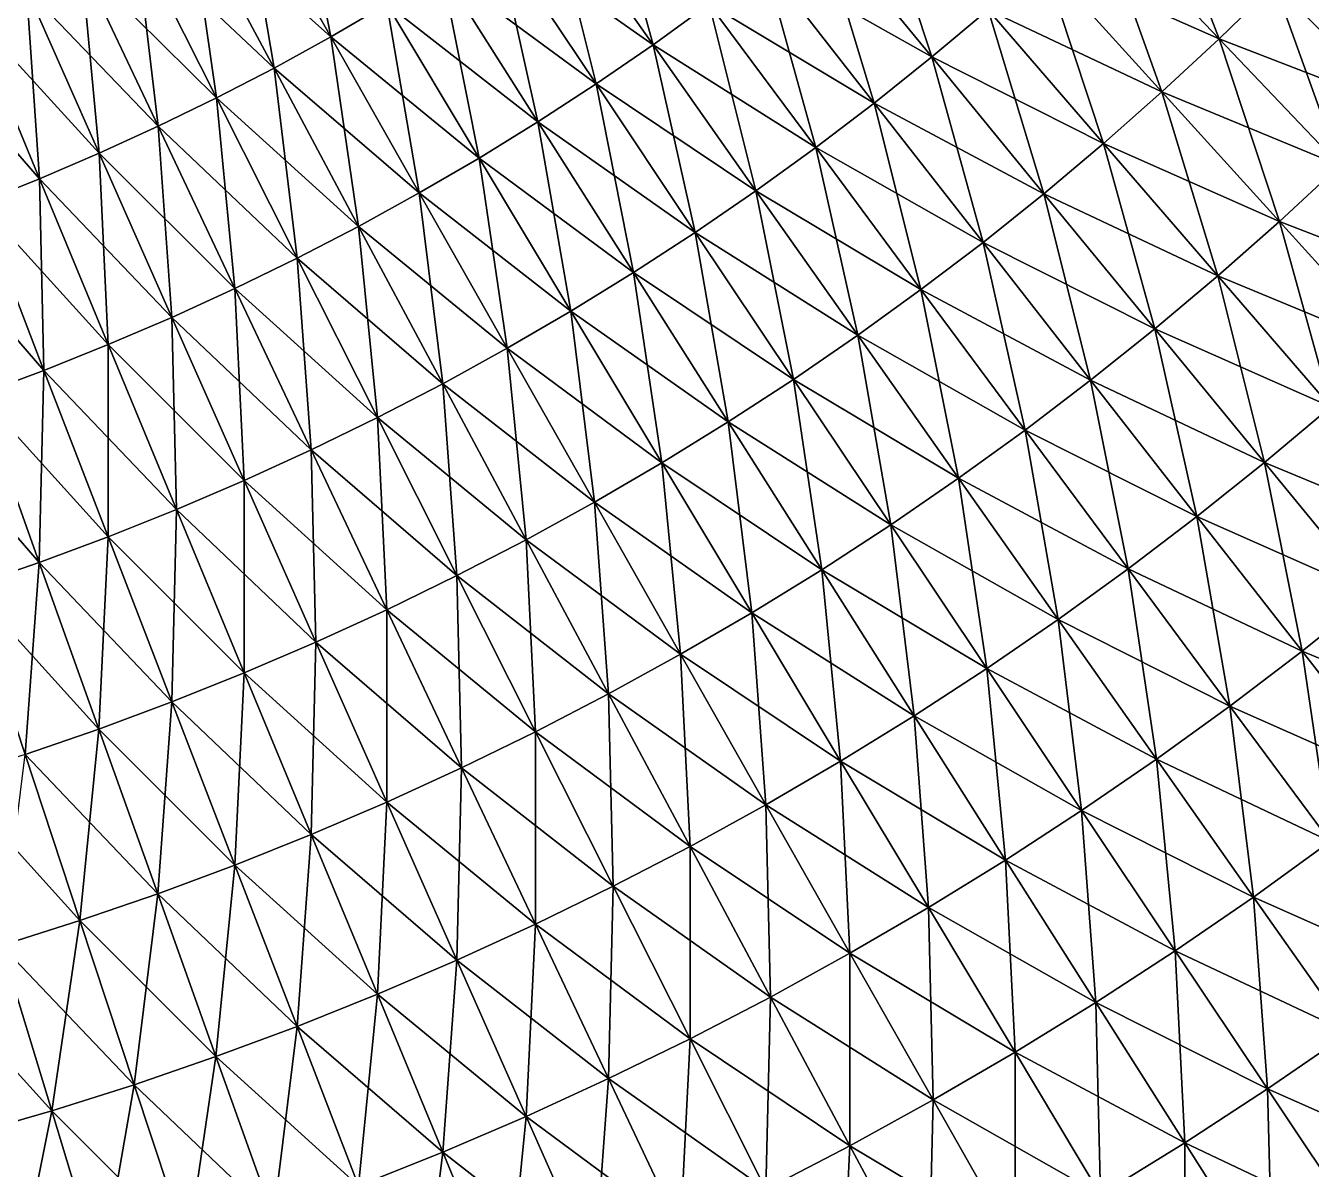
# Model space of a CAD drawing. Extents: x -1 to 0.97, y -0.99 to 0.99.
# Drawn here: x 0.1129 to 0.2748, y -0.4331 to -0.289 of the extents above; entities that cross this region are included whole.
import ezdxf

# ---------------------------------------------------------------- set-up
doc = ezdxf.new("R2010")
doc.units = 0

msp = doc.modelspace()

# ---------------------------------------------------------------- linework, layer by layer
for points in [[(0.14678, -0.26694, -0.9434), (0.15136, -0.29045, -0.9355), (0.14022, -0.2708, -0.9434)], [(0.14678, -0.26694, -0.9434), (0.15841, -0.28633, -0.9355), (0.15136, -0.29045, -0.9355)], [(0.18556, -0.26819, -0.9355), (0.19196, -0.29145, -0.92701), (0.17894, -0.27297, -0.9355)], [(0.18556, -0.26819, -0.9355), (0.19902, -0.28635, -0.92701), (0.19196, -0.29145, -0.92701)], [(0.25451, -0.2681, -0.91796), (0.26322, -0.2907, -0.90835), (0.24787, -0.27457, -0.91796)], [(0.25451, -0.2681, -0.91796), (0.27025, -0.28384, -0.90835), (0.26322, -0.2907, -0.90835)], [(0.21945, -0.27, -0.92701), (0.22703, -0.29299, -0.91796), (0.21277, -0.27562, -0.92701)], [(0.21945, -0.27, -0.92701), (0.23413, -0.28703, -0.91796), (0.22703, -0.29299, -0.91796)], [(0.14022, -0.2708, -0.9434), (0.14421, -0.29439, -0.9355), (0.13357, -0.27448, -0.9434)], [(0.15136, -0.29045, 0.9355), (0.14022, -0.2708, 0.9434), (0.13357, -0.27448, 0.9434)], [(0.14022, -0.2708, -0.9434), (0.15136, -0.29045, -0.9355), (0.14421, -0.29439, -0.9355)], [(0.15841, -0.28633, 0.9355), (0.14022, -0.2708, 0.9434), (0.15136, -0.29045, 0.9355)], [(0.17894, -0.27297, -0.9355), (0.18476, -0.29639, -0.92702), (0.1722, -0.27758, -0.9355)], [(0.19196, -0.29145, 0.92701), (0.17894, -0.27297, 0.9355), (0.1722, -0.27758, 0.9355)], [(0.17894, -0.27297, -0.9355), (0.19196, -0.29145, -0.92701), (0.18476, -0.29639, -0.92702)], [(0.19902, -0.28635, 0.92701), (0.17894, -0.27297, 0.9355), (0.19196, -0.29145, 0.92701)], [(0.13357, -0.27448, -0.9434), (0.13696, -0.29815, -0.9355), (0.12681, -0.27797, -0.9434)], [(0.14421, -0.29439, 0.9355), (0.13357, -0.27448, 0.9434), (0.12681, -0.27797, 0.9434)], [(0.13357, -0.27448, -0.9434), (0.14421, -0.29439, -0.9355), (0.13696, -0.29815, -0.9355)], [(0.15136, -0.29045, 0.9355), (0.13357, -0.27448, 0.9434), (0.14421, -0.29439, 0.9355)], [(0.26322, -0.2907, 0.90835), (0.24787, -0.27457, 0.91796), (0.24108, -0.28088, 0.91796)], [(0.24787, -0.27457, -0.91796), (0.25603, -0.29738, -0.90835), (0.24108, -0.28088, -0.91796)], [(0.27025, -0.28384, 0.90835), (0.24787, -0.27457, 0.91796), (0.26322, -0.2907, 0.90835)], [(0.24787, -0.27457, -0.91796), (0.26322, -0.2907, -0.90835), (0.25603, -0.29738, -0.90835)], [(0.21277, -0.27562, -0.92701), (0.21979, -0.29879, -0.91796), (0.20596, -0.28107, -0.92701)], [(0.22703, -0.29299, 0.91796), (0.21277, -0.27562, 0.92701), (0.20596, -0.28107, 0.92701)], [(0.21277, -0.27562, -0.92701), (0.22703, -0.29299, -0.91796), (0.21979, -0.29879, -0.91796)], [(0.23413, -0.28703, 0.91796), (0.21277, -0.27562, 0.92701), (0.22703, -0.29299, 0.91796)], [(0.27711, -0.27682, -0.90835), (0.28583, -0.29942, -0.8982), (0.27025, -0.28384, -0.90835)], [(0.29306, -0.29201, 0.8982), (0.27711, -0.27682, 0.90835), (0.27025, -0.28384, 0.90835)], [(0.12681, -0.27797, -0.9434), (0.12962, -0.30172, -0.9355), (0.11995, -0.28128, -0.9434)], [(0.13696, -0.29815, 0.9355), (0.12681, -0.27797, 0.9434), (0.11995, -0.28128, 0.9434)], [(0.12681, -0.27797, -0.9434), (0.13696, -0.29815, -0.9355), (0.12962, -0.30172, -0.9355)], [(0.14421, -0.29439, 0.9355), (0.12681, -0.27797, 0.9434), (0.13696, -0.29815, 0.9355)], [(0.1722, -0.27758, -0.9355), (0.17745, -0.30114, -0.92701), (0.16536, -0.28204, -0.9355)], [(0.18476, -0.29639, 0.92702), (0.1722, -0.27758, 0.9355), (0.16536, -0.28204, 0.9355)], [(0.19196, -0.29145, 0.92701), (0.1722, -0.27758, 0.9355), (0.18476, -0.29639, 0.92702)], [(0.1722, -0.27758, -0.9355), (0.18476, -0.29639, -0.92702), (0.17745, -0.30114, -0.92701)], [(0.11995, -0.28128, -0.9434), (0.12219, -0.30512, -0.9355), (0.11302, -0.28442, -0.9434)], [(0.12962, -0.30172, 0.9355), (0.11995, -0.28128, 0.9434), (0.11302, -0.28442, 0.9434)], [(0.11995, -0.28128, -0.9434), (0.12962, -0.30172, -0.9355), (0.12219, -0.30512, -0.9355)], [(0.13696, -0.29815, 0.9355), (0.11995, -0.28128, 0.9434), (0.12962, -0.30172, 0.9355)], [(0.20596, -0.28107, -0.92701), (0.21242, -0.3044, -0.91796), (0.19902, -0.28635, -0.92701)], [(0.21979, -0.29879, 0.91796), (0.20596, -0.28107, 0.92701), (0.19902, -0.28635, 0.92701)], [(0.20596, -0.28107, -0.92701), (0.21979, -0.29879, -0.91796), (0.21242, -0.3044, -0.91796)], [(0.22703, -0.29299, 0.91796), (0.20596, -0.28107, 0.92701), (0.21979, -0.29879, 0.91796)], [(0.25603, -0.29738, 0.90835), (0.24108, -0.28088, 0.91796), (0.23413, -0.28703, 0.91796)], [(0.24108, -0.28088, -0.91796), (0.24867, -0.30389, -0.90835), (0.23413, -0.28703, -0.91796)], [(0.26322, -0.2907, 0.90835), (0.24108, -0.28088, 0.91796), (0.25603, -0.29738, 0.90835)], [(0.24108, -0.28088, -0.91796), (0.25603, -0.29738, -0.90835), (0.24867, -0.30389, -0.90835)], [(0.16536, -0.28204, -0.9355), (0.17003, -0.30572, -0.92701), (0.15841, -0.28633, -0.9355)], [(0.17745, -0.30114, 0.92701), (0.16536, -0.28204, 0.9355), (0.15841, -0.28633, 0.9355)], [(0.16536, -0.28204, -0.9355), (0.17745, -0.30114, -0.92701), (0.17003, -0.30572, -0.92701)], [(0.18476, -0.29639, 0.92702), (0.16536, -0.28204, 0.9355), (0.17745, -0.30114, 0.92701)], [(0.11302, -0.28442, -0.9434), (0.11468, -0.30833, -0.9355), (0.10601, -0.28741, -0.94341)], [(0.12219, -0.30512, 0.9355), (0.11302, -0.28442, 0.9434), (0.10601, -0.28741, 0.94341)], [(0.11302, -0.28442, -0.9434), (0.12219, -0.30512, -0.9355), (0.11468, -0.30833, -0.9355)], [(0.12962, -0.30172, 0.9355), (0.11302, -0.28442, 0.9434), (0.12219, -0.30512, 0.9355)], [(0.28583, -0.29942, 0.8982), (0.27025, -0.28384, 0.90835), (0.26322, -0.2907, 0.90835)], [(0.27025, -0.28384, -0.90835), (0.27841, -0.30666, -0.8982), (0.26322, -0.2907, -0.90835)], [(0.29306, -0.29201, 0.8982), (0.27025, -0.28384, 0.90835), (0.28583, -0.29942, 0.8982)], [(0.27025, -0.28384, -0.90835), (0.28583, -0.29942, -0.8982), (0.27841, -0.30666, -0.8982)], [(0.15841, -0.28633, -0.9355), (0.1625, -0.31011, -0.92701), (0.15136, -0.29045, -0.9355)], [(0.17003, -0.30572, 0.92701), (0.15841, -0.28633, 0.9355), (0.15136, -0.29045, 0.9355)], [(0.15841, -0.28633, -0.9355), (0.17003, -0.30572, -0.92701), (0.1625, -0.31011, -0.92701)], [(0.17745, -0.30114, 0.92701), (0.15841, -0.28633, 0.9355), (0.17003, -0.30572, 0.92701)], [(0.19902, -0.28635, -0.92701), (0.2049, -0.30984, -0.91796), (0.19196, -0.29145, -0.92701)], [(0.21242, -0.3044, 0.91796), (0.19902, -0.28635, 0.92701), (0.19196, -0.29145, 0.92701)], [(0.19902, -0.28635, -0.92701), (0.21242, -0.3044, -0.91796), (0.2049, -0.30984, -0.91796)], [(0.21979, -0.29879, 0.91796), (0.19902, -0.28635, 0.92701), (0.21242, -0.3044, 0.91796)], [(0.11468, -0.30833, 0.9355), (0.10601, -0.28741, 0.94341), (0.09895, -0.29025, 0.9434)], [(0.12219, -0.30512, 0.9355), (0.10601, -0.28741, 0.94341), (0.11468, -0.30833, 0.9355)], [(0.10601, -0.28741, -0.94341), (0.11468, -0.30833, -0.9355), (0.1071, -0.31137, -0.9355)], [(0.23413, -0.28703, -0.91796), (0.24116, -0.31021, -0.90835), (0.22703, -0.29299, -0.91796)], [(0.24867, -0.30389, 0.90835), (0.23413, -0.28703, 0.91796), (0.22703, -0.29299, 0.91796)], [(0.23413, -0.28703, -0.91796), (0.24867, -0.30389, -0.90835), (0.24116, -0.31021, -0.90835)], [(0.25603, -0.29738, 0.90835), (0.23413, -0.28703, 0.91796), (0.24867, -0.30389, 0.90835)], [(0.11468, -0.30833, 0.9355), (0.09895, -0.29025, 0.9434), (0.1071, -0.31137, 0.9355)], [(0.15136, -0.29045, -0.9355), (0.15486, -0.31432, -0.92701), (0.14421, -0.29439, -0.9355)], [(0.1625, -0.31011, 0.92701), (0.15136, -0.29045, 0.9355), (0.14421, -0.29439, 0.9355)], [(0.15136, -0.29045, -0.9355), (0.1625, -0.31011, -0.92701), (0.15486, -0.31432, -0.92701)], [(0.17003, -0.30572, 0.92701), (0.15136, -0.29045, 0.9355), (0.1625, -0.31011, 0.92701)], [(0.27841, -0.30666, 0.8982), (0.26322, -0.2907, 0.90835), (0.25603, -0.29738, 0.90835)], [(0.26322, -0.2907, -0.90835), (0.27082, -0.31371, -0.8982), (0.25603, -0.29738, -0.90835)], [(0.28583, -0.29942, 0.8982), (0.26322, -0.2907, 0.90835), (0.27841, -0.30666, 0.8982)], [(0.26322, -0.2907, -0.90835), (0.27841, -0.30666, -0.8982), (0.27082, -0.31371, -0.8982)], [(0.19196, -0.29145, -0.92701), (0.19726, -0.31508, -0.91796), (0.18476, -0.29639, -0.92702)], [(0.2049, -0.30984, 0.91796), (0.19196, -0.29145, 0.92701), (0.18476, -0.29639, 0.92702)], [(0.19196, -0.29145, -0.92701), (0.2049, -0.30984, -0.91796), (0.19726, -0.31508, -0.91796)], [(0.21242, -0.3044, 0.91796), (0.19196, -0.29145, 0.92701), (0.2049, -0.30984, 0.91796)], [(0.24116, -0.31021, 0.90835), (0.22703, -0.29299, 0.91796), (0.21979, -0.29879, 0.91796)], [(0.22703, -0.29299, -0.91796), (0.2335, -0.31634, -0.90835), (0.21979, -0.29879, -0.91796)], [(0.24867, -0.30389, 0.90835), (0.22703, -0.29299, 0.91796), (0.24116, -0.31021, 0.90835)], [(0.22703, -0.29299, -0.91796), (0.24116, -0.31021, -0.90835), (0.2335, -0.31634, -0.90835)], [(0.14421, -0.29439, -0.9355), (0.14712, -0.31833, -0.92701), (0.13696, -0.29815, -0.9355)], [(0.15486, -0.31432, 0.92701), (0.14421, -0.29439, 0.9355), (0.13696, -0.29815, 0.9355)], [(0.14421, -0.29439, -0.9355), (0.15486, -0.31432, -0.92701), (0.14712, -0.31833, -0.92701)], [(0.1625, -0.31011, 0.92701), (0.14421, -0.29439, 0.9355), (0.15486, -0.31432, 0.92701)], [(0.18476, -0.29639, -0.92702), (0.18948, -0.32014, -0.91796), (0.17745, -0.30114, -0.92701)], [(0.19726, -0.31508, 0.91796), (0.18476, -0.29639, 0.92702), (0.17745, -0.30114, 0.92701)], [(0.2049, -0.30984, 0.91796), (0.18476, -0.29639, 0.92702), (0.19726, -0.31508, 0.91796)], [(0.18476, -0.29639, -0.92702), (0.19726, -0.31508, -0.91796), (0.18948, -0.32014, -0.91796)], [(0.27082, -0.31371, 0.8982), (0.25603, -0.29738, 0.90835), (0.24867, -0.30389, 0.90835)], [(0.25603, -0.29738, -0.90835), (0.26306, -0.32057, -0.8982), (0.24867, -0.30389, -0.90835)], [(0.27841, -0.30666, 0.8982), (0.25603, -0.29738, 0.90835), (0.27082, -0.31371, 0.8982)], [(0.25603, -0.29738, -0.90835), (0.27082, -0.31371, -0.8982), (0.26306, -0.32057, -0.8982)], [(0.13696, -0.29815, -0.9355), (0.13928, -0.32216, -0.92701), (0.12962, -0.30172, -0.9355)], [(0.14712, -0.31833, 0.92701), (0.13696, -0.29815, 0.9355), (0.12962, -0.30172, 0.9355)], [(0.13696, -0.29815, -0.9355), (0.14712, -0.31833, -0.92701), (0.13928, -0.32216, -0.92701)], [(0.15486, -0.31432, 0.92701), (0.13696, -0.29815, 0.9355), (0.14712, -0.31833, 0.92701)], [(0.2335, -0.31634, 0.90835), (0.21979, -0.29879, 0.91796), (0.21242, -0.3044, 0.91796)], [(0.21979, -0.29879, -0.91796), (0.22568, -0.32229, -0.90835), (0.21242, -0.3044, -0.91796)], [(0.24116, -0.31021, 0.90835), (0.21979, -0.29879, 0.91796), (0.2335, -0.31634, 0.90835)], [(0.21979, -0.29879, -0.91796), (0.2335, -0.31634, -0.90835), (0.22568, -0.32229, -0.90835)], [(0.12962, -0.30172, -0.9355), (0.13135, -0.32579, -0.92701), (0.12219, -0.30512, -0.9355)], [(0.13928, -0.32216, 0.92701), (0.12962, -0.30172, 0.9355), (0.12219, -0.30512, 0.9355)], [(0.12962, -0.30172, -0.9355), (0.13928, -0.32216, -0.92701), (0.13135, -0.32579, -0.92701)], [(0.14712, -0.31833, 0.92701), (0.12962, -0.30172, 0.9355), (0.13928, -0.32216, 0.92701)], [(0.17745, -0.30114, -0.92701), (0.18159, -0.325, -0.91796), (0.17003, -0.30572, -0.92701)], [(0.18948, -0.32014, 0.91796), (0.17745, -0.30114, 0.92701), (0.17003, -0.30572, 0.92701)], [(0.17745, -0.30114, -0.92701), (0.18948, -0.32014, -0.91796), (0.18159, -0.325, -0.91796)], [(0.19726, -0.31508, 0.91796), (0.17745, -0.30114, 0.92701), (0.18948, -0.32014, 0.91796)], [(0.26306, -0.32057, 0.8982), (0.24867, -0.30389, 0.90835), (0.24116, -0.31021, 0.90835)], [(0.24867, -0.30389, -0.90835), (0.25514, -0.32724, -0.8982), (0.24116, -0.31021, -0.90835)], [(0.27082, -0.31371, 0.8982), (0.24867, -0.30389, 0.90835), (0.26306, -0.32057, 0.8982)], [(0.24867, -0.30389, -0.90835), (0.26306, -0.32057, -0.8982), (0.25514, -0.32724, -0.8982)], [(0.12219, -0.30512, -0.9355), (0.12334, -0.32922, -0.92702), (0.11468, -0.30833, -0.9355)], [(0.13135, -0.32579, 0.92701), (0.12219, -0.30512, 0.9355), (0.11468, -0.30833, 0.9355)], [(0.12219, -0.30512, -0.9355), (0.13135, -0.32579, -0.92701), (0.12334, -0.32922, -0.92702)], [(0.13928, -0.32216, 0.92701), (0.12219, -0.30512, 0.9355), (0.13135, -0.32579, 0.92701)], [(0.17003, -0.30572, -0.92701), (0.17358, -0.32967, -0.91796), (0.1625, -0.31011, -0.92701)], [(0.18159, -0.325, 0.91796), (0.17003, -0.30572, 0.92701), (0.1625, -0.31011, 0.92701)], [(0.17003, -0.30572, -0.92701), (0.18159, -0.325, -0.91796), (0.17358, -0.32967, -0.91796)], [(0.18948, -0.32014, 0.91796), (0.17003, -0.30572, 0.92701), (0.18159, -0.325, 0.91796)], [(0.22568, -0.32229, 0.90835), (0.21242, -0.3044, 0.91796), (0.2049, -0.30984, 0.91796)], [(0.21242, -0.3044, -0.91796), (0.21772, -0.32804, -0.90835), (0.2049, -0.30984, -0.91796)], [(0.2335, -0.31634, 0.90835), (0.21242, -0.3044, 0.91796), (0.22568, -0.32229, 0.90835)], [(0.21242, -0.3044, -0.91796), (0.22568, -0.32229, -0.90835), (0.21772, -0.32804, -0.90835)], [(0.29343, -0.32243, 0.8875), (0.27841, -0.30666, 0.8982), (0.27082, -0.31371, 0.8982)], [(0.27841, -0.30666, -0.8982), (0.28545, -0.32984, -0.8875), (0.27082, -0.31371, -0.8982)], [(0.11468, -0.30833, -0.9355), (0.11524, -0.33246, -0.92701), (0.1071, -0.31137, -0.9355)], [(0.12334, -0.32922, 0.92702), (0.11468, -0.30833, 0.9355), (0.1071, -0.31137, 0.9355)], [(0.13135, -0.32579, 0.92701), (0.11468, -0.30833, 0.9355), (0.12334, -0.32922, 0.92702)], [(0.11468, -0.30833, -0.9355), (0.12334, -0.32922, -0.92702), (0.11524, -0.33246, -0.92701)], [(0.1625, -0.31011, -0.92701), (0.16545, -0.33414, -0.91796), (0.15486, -0.31432, -0.92701)], [(0.17358, -0.32967, 0.91796), (0.1625, -0.31011, 0.92701), (0.15486, -0.31432, 0.92701)], [(0.1625, -0.31011, -0.92701), (0.17358, -0.32967, -0.91796), (0.16545, -0.33414, -0.91796)], [(0.18159, -0.325, 0.91796), (0.1625, -0.31011, 0.92701), (0.17358, -0.32967, 0.91796)], [(0.21772, -0.32804, 0.90835), (0.2049, -0.30984, 0.91796), (0.19726, -0.31508, 0.91796)], [(0.2049, -0.30984, -0.91796), (0.20963, -0.3336, -0.90835), (0.19726, -0.31508, -0.91796)], [(0.22568, -0.32229, 0.90835), (0.2049, -0.30984, 0.91796), (0.21772, -0.32804, 0.90835)], [(0.2049, -0.30984, -0.91796), (0.21772, -0.32804, -0.90835), (0.20963, -0.3336, -0.90835)], [(0.25514, -0.32724, 0.8982), (0.24116, -0.31021, 0.90835), (0.2335, -0.31634, 0.90835)], [(0.24116, -0.31021, -0.90835), (0.24705, -0.33371, -0.8982), (0.2335, -0.31634, -0.90835)], [(0.26306, -0.32057, 0.8982), (0.24116, -0.31021, 0.90835), (0.25514, -0.32724, 0.8982)], [(0.24116, -0.31021, -0.90835), (0.25514, -0.32724, -0.8982), (0.24705, -0.33371, -0.8982)], [(0.11524, -0.33246, 0.92701), (0.1071, -0.31137, 0.9355), (0.09945, -0.31422, 0.9355)], [(0.1071, -0.31137, -0.9355), (0.11524, -0.33246, -0.92701), (0.10706, -0.3355, -0.92701)], [(0.12334, -0.32922, 0.92702), (0.1071, -0.31137, 0.9355), (0.11524, -0.33246, 0.92701)], [(0.28545, -0.32984, 0.8875), (0.27082, -0.31371, 0.8982), (0.26306, -0.32057, 0.8982)], [(0.27082, -0.31371, -0.8982), (0.27728, -0.33705, -0.8875), (0.26306, -0.32057, -0.8982)], [(0.29343, -0.32243, 0.8875), (0.27082, -0.31371, 0.8982), (0.28545, -0.32984, 0.8875)], [(0.27082, -0.31371, -0.8982), (0.28545, -0.32984, -0.8875), (0.27728, -0.33705, -0.8875)], [(0.11524, -0.33246, 0.92701), (0.09945, -0.31422, 0.9355), (0.10706, -0.3355, 0.92701)], [(0.15486, -0.31432, -0.92701), (0.15722, -0.33841, -0.91796), (0.14712, -0.31833, -0.92701)], [(0.16545, -0.33414, 0.91796), (0.15486, -0.31432, 0.92701), (0.14712, -0.31833, 0.92701)], [(0.15486, -0.31432, -0.92701), (0.16545, -0.33414, -0.91796), (0.15722, -0.33841, -0.91796)], [(0.17358, -0.32967, 0.91796), (0.15486, -0.31432, 0.92701), (0.16545, -0.33414, 0.91796)], [(0.19726, -0.31508, -0.91796), (0.2014, -0.33895, -0.90835), (0.18948, -0.32014, -0.91796)], [(0.20963, -0.3336, 0.90835), (0.19726, -0.31508, 0.91796), (0.18948, -0.32014, 0.91796)], [(0.21772, -0.32804, 0.90835), (0.19726, -0.31508, 0.91796), (0.20963, -0.3336, 0.90835)], [(0.19726, -0.31508, -0.91796), (0.20963, -0.3336, -0.90835), (0.2014, -0.33895, -0.90835)], [(0.24705, -0.33371, 0.8982), (0.2335, -0.31634, 0.90835), (0.22568, -0.32229, 0.90835)], [(0.2335, -0.31634, -0.90835), (0.2388, -0.33998, -0.8982), (0.22568, -0.32229, -0.90835)], [(0.25514, -0.32724, 0.8982), (0.2335, -0.31634, 0.90835), (0.24705, -0.33371, 0.8982)], [(0.2335, -0.31634, -0.90835), (0.24705, -0.33371, -0.8982), (0.2388, -0.33998, -0.8982)], [(0.14712, -0.31833, -0.92701), (0.14889, -0.34248, -0.91796), (0.13928, -0.32216, -0.92701)], [(0.15722, -0.33841, 0.91796), (0.14712, -0.31833, 0.92701), (0.13928, -0.32216, 0.92701)], [(0.14712, -0.31833, -0.92701), (0.15722, -0.33841, -0.91796), (0.14889, -0.34248, -0.91796)], [(0.16545, -0.33414, 0.91796), (0.14712, -0.31833, 0.92701), (0.15722, -0.33841, 0.91796)], [(0.18948, -0.32014, -0.91796), (0.19304, -0.3441, -0.90835), (0.18159, -0.325, -0.91796)], [(0.2014, -0.33895, 0.90835), (0.18948, -0.32014, 0.91796), (0.18159, -0.325, 0.91796)], [(0.18948, -0.32014, -0.91796), (0.2014, -0.33895, -0.90835), (0.19304, -0.3441, -0.90835)], [(0.20963, -0.3336, 0.90835), (0.18948, -0.32014, 0.91796), (0.2014, -0.33895, 0.90835)], [(0.13928, -0.32216, -0.92701), (0.14046, -0.34634, -0.91796), (0.13135, -0.32579, -0.92701)], [(0.14889, -0.34248, 0.91796), (0.13928, -0.32216, 0.92701), (0.13135, -0.32579, 0.92701)], [(0.13928, -0.32216, -0.92701), (0.14889, -0.34248, -0.91796), (0.14046, -0.34634, -0.91796)], [(0.15722, -0.33841, 0.91796), (0.13928, -0.32216, 0.92701), (0.14889, -0.34248, 0.91796)], [(0.27728, -0.33705, 0.8875), (0.26306, -0.32057, 0.8982), (0.25514, -0.32724, 0.8982)], [(0.26306, -0.32057, -0.8982), (0.26895, -0.34407, -0.8875), (0.25514, -0.32724, -0.8982)], [(0.28545, -0.32984, 0.8875), (0.26306, -0.32057, 0.8982), (0.27728, -0.33705, 0.8875)], [(0.26306, -0.32057, -0.8982), (0.27728, -0.33705, -0.8875), (0.26895, -0.34407, -0.8875)], [(0.2388, -0.33998, 0.8982), (0.22568, -0.32229, 0.90835), (0.21772, -0.32804, 0.90835)], [(0.22568, -0.32229, -0.90835), (0.23041, -0.34605, -0.8982), (0.21772, -0.32804, -0.90835)], [(0.24705, -0.33371, 0.8982), (0.22568, -0.32229, 0.90835), (0.2388, -0.33998, 0.8982)], [(0.22568, -0.32229, -0.90835), (0.2388, -0.33998, -0.8982), (0.23041, -0.34605, -0.8982)], [(0.18159, -0.325, -0.91796), (0.18455, -0.34905, -0.90835), (0.17358, -0.32967, -0.91796)], [(0.19304, -0.3441, 0.90835), (0.18159, -0.325, 0.91796), (0.17358, -0.32967, 0.91796)], [(0.18159, -0.325, -0.91796), (0.19304, -0.3441, -0.90835), (0.18455, -0.34905, -0.90835)], [(0.2014, -0.33895, 0.90835), (0.18159, -0.325, 0.91796), (0.19304, -0.3441, 0.90835)], [(0.13135, -0.32579, -0.92701), (0.13194, -0.34999, -0.91796), (0.12334, -0.32922, -0.92702)], [(0.14046, -0.34634, 0.91796), (0.13135, -0.32579, 0.92701), (0.12334, -0.32922, 0.92702)], [(0.13135, -0.32579, -0.92701), (0.14046, -0.34634, -0.91796), (0.13194, -0.34999, -0.91796)], [(0.14889, -0.34248, 0.91796), (0.13135, -0.32579, 0.92701), (0.14046, -0.34634, 0.91796)], [(0.23041, -0.34605, 0.8982), (0.21772, -0.32804, 0.90835), (0.20963, -0.3336, 0.90835)], [(0.21772, -0.32804, -0.90835), (0.22187, -0.35191, -0.8982), (0.20963, -0.3336, -0.90835)], [(0.2388, -0.33998, 0.8982), (0.21772, -0.32804, 0.90835), (0.23041, -0.34605, 0.8982)], [(0.21772, -0.32804, -0.90835), (0.23041, -0.34605, -0.8982), (0.22187, -0.35191, -0.8982)], [(0.26895, -0.34407, 0.8875), (0.25514, -0.32724, 0.8982), (0.24705, -0.33371, 0.8982)], [(0.25514, -0.32724, -0.8982), (0.26044, -0.35088, -0.8875), (0.24705, -0.33371, -0.8982)], [(0.27728, -0.33705, 0.8875), (0.25514, -0.32724, 0.8982), (0.26895, -0.34407, 0.8875)], [(0.25514, -0.32724, -0.8982), (0.26895, -0.34407, -0.8875), (0.26044, -0.35088, -0.8875)], [(0.12334, -0.32922, -0.92702), (0.12333, -0.35344, -0.91796), (0.11524, -0.33246, -0.92701)], [(0.13194, -0.34999, 0.91796), (0.12334, -0.32922, 0.92702), (0.11524, -0.33246, 0.92701)], [(0.12334, -0.32922, -0.92702), (0.13194, -0.34999, -0.91796), (0.12333, -0.35344, -0.91796)], [(0.14046, -0.34634, 0.91796), (0.12334, -0.32922, 0.92702), (0.13194, -0.34999, 0.91796)], [(0.17358, -0.32967, -0.91796), (0.17595, -0.35378, -0.90835), (0.16545, -0.33414, -0.91796)], [(0.18455, -0.34905, 0.90835), (0.17358, -0.32967, 0.91796), (0.16545, -0.33414, 0.91796)], [(0.17358, -0.32967, -0.91796), (0.18455, -0.34905, -0.90835), (0.17595, -0.35378, -0.90835)], [(0.19304, -0.3441, 0.90835), (0.17358, -0.32967, 0.91796), (0.18455, -0.34905, 0.90835)], [(0.11524, -0.33246, -0.92701), (0.11464, -0.35667, -0.91796), (0.10706, -0.3355, -0.92701)], [(0.12333, -0.35344, 0.91796), (0.11524, -0.33246, 0.92701), (0.10706, -0.3355, 0.92701)], [(0.11524, -0.33246, -0.92701), (0.12333, -0.35344, -0.91796), (0.11464, -0.35667, -0.91796)], [(0.13194, -0.34999, 0.91796), (0.11524, -0.33246, 0.92701), (0.12333, -0.35344, 0.91796)], [(0.16545, -0.33414, -0.91796), (0.16724, -0.3583, -0.90835), (0.15722, -0.33841, -0.91796)], [(0.17595, -0.35378, 0.90835), (0.16545, -0.33414, 0.91796), (0.15722, -0.33841, 0.91796)], [(0.16545, -0.33414, -0.91796), (0.17595, -0.35378, -0.90835), (0.16724, -0.3583, -0.90835)], [(0.18455, -0.34905, 0.90835), (0.16545, -0.33414, 0.91796), (0.17595, -0.35378, 0.90835)], [(0.20963, -0.3336, -0.90835), (0.21318, -0.35756, -0.8982), (0.2014, -0.33895, -0.90835)], [(0.22187, -0.35191, 0.8982), (0.20963, -0.3336, 0.90835), (0.2014, -0.33895, 0.90835)], [(0.23041, -0.34605, 0.8982), (0.20963, -0.3336, 0.90835), (0.22187, -0.35191, 0.8982)], [(0.20963, -0.3336, -0.90835), (0.22187, -0.35191, -0.8982), (0.21318, -0.35756, -0.8982)], [(0.26044, -0.35088, 0.8875), (0.24705, -0.33371, 0.8982), (0.2388, -0.33998, 0.8982)], [(0.24705, -0.33371, -0.8982), (0.25177, -0.35747, -0.8875), (0.2388, -0.33998, -0.8982)], [(0.26895, -0.34407, 0.8875), (0.24705, -0.33371, 0.8982), (0.26044, -0.35088, 0.8875)], [(0.24705, -0.33371, -0.8982), (0.26044, -0.35088, -0.8875), (0.25177, -0.35747, -0.8875)], [(0.11464, -0.35667, 0.91796), (0.10706, -0.3355, 0.92701), (0.09882, -0.33834, 0.92701)], [(0.10706, -0.3355, -0.92701), (0.11464, -0.35667, -0.91796), (0.10587, -0.35968, -0.91796)], [(0.12333, -0.35344, 0.91796), (0.10706, -0.3355, 0.92701), (0.11464, -0.35667, 0.91796)], [(0.11464, -0.35667, 0.91796), (0.09882, -0.33834, 0.92701), (0.10587, -0.35968, 0.91796)], [(0.29133, -0.35334, 0.87627), (0.27728, -0.33705, 0.8875), (0.26895, -0.34407, 0.8875)], [(0.27728, -0.33705, -0.8875), (0.28259, -0.36069, -0.87627), (0.26895, -0.34407, -0.8875)], [(0.15722, -0.33841, -0.91796), (0.15841, -0.36261, -0.90835), (0.14889, -0.34248, -0.91796)], [(0.16724, -0.3583, 0.90835), (0.15722, -0.33841, 0.91796), (0.14889, -0.34248, 0.91796)], [(0.15722, -0.33841, -0.91796), (0.16724, -0.3583, -0.90835), (0.15841, -0.36261, -0.90835)], [(0.17595, -0.35378, 0.90835), (0.15722, -0.33841, 0.91796), (0.16724, -0.3583, 0.90835)], [(0.2014, -0.33895, -0.90835), (0.20436, -0.363, -0.8982), (0.19304, -0.3441, -0.90835)], [(0.21318, -0.35756, 0.8982), (0.2014, -0.33895, 0.90835), (0.19304, -0.3441, 0.90835)], [(0.2014, -0.33895, -0.90835), (0.21318, -0.35756, -0.8982), (0.20436, -0.363, -0.8982)], [(0.22187, -0.35191, 0.8982), (0.2014, -0.33895, 0.90835), (0.21318, -0.35756, 0.8982)], [(0.25177, -0.35747, 0.8875), (0.2388, -0.33998, 0.8982), (0.23041, -0.34605, 0.8982)], [(0.2388, -0.33998, -0.8982), (0.24295, -0.36385, -0.8875), (0.23041, -0.34605, -0.8982)], [(0.26044, -0.35088, 0.8875), (0.2388, -0.33998, 0.8982), (0.25177, -0.35747, 0.8875)], [(0.2388, -0.33998, -0.8982), (0.25177, -0.35747, -0.8875), (0.24295, -0.36385, -0.8875)], [(0.14889, -0.34248, -0.91796), (0.14949, -0.3667, -0.90835), (0.14046, -0.34634, -0.91796)], [(0.15841, -0.36261, 0.90835), (0.14889, -0.34248, 0.91796), (0.14046, -0.34634, 0.91796)], [(0.14889, -0.34248, -0.91796), (0.15841, -0.36261, -0.90835), (0.14949, -0.3667, -0.90835)], [(0.16724, -0.3583, 0.90835), (0.14889, -0.34248, 0.91796), (0.15841, -0.36261, 0.90835)], [(0.19304, -0.3441, -0.90835), (0.19541, -0.36821, -0.8982), (0.18455, -0.34905, -0.90835)], [(0.20436, -0.363, 0.8982), (0.19304, -0.3441, 0.90835), (0.18455, -0.34905, 0.90835)], [(0.19304, -0.3441, -0.90835), (0.20436, -0.363, -0.8982), (0.19541, -0.36821, -0.8982)], [(0.21318, -0.35756, 0.8982), (0.19304, -0.3441, 0.90835), (0.20436, -0.363, 0.8982)], [(0.28259, -0.36069, 0.87627), (0.26895, -0.34407, 0.8875), (0.26044, -0.35088, 0.8875)], [(0.26895, -0.34407, -0.8875), (0.27368, -0.36783, -0.87627), (0.26044, -0.35088, -0.8875)], [(0.29133, -0.35334, 0.87627), (0.26895, -0.34407, 0.8875), (0.28259, -0.36069, 0.87627)], [(0.26895, -0.34407, -0.8875), (0.28259, -0.36069, -0.87627), (0.27368, -0.36783, -0.87627)], [(0.14046, -0.34634, -0.91796), (0.14046, -0.37057, -0.90835), (0.13194, -0.34999, -0.91796)], [(0.14949, -0.3667, 0.90835), (0.14046, -0.34634, 0.91796), (0.13194, -0.34999, 0.91796)], [(0.14046, -0.34634, -0.91796), (0.14949, -0.3667, -0.90835), (0.14046, -0.37057, -0.90835)], [(0.15841, -0.36261, 0.90835), (0.14046, -0.34634, 0.91796), (0.14949, -0.3667, 0.90835)], [(0.24295, -0.36385, 0.8875), (0.23041, -0.34605, 0.8982), (0.22187, -0.35191, 0.8982)], [(0.23041, -0.34605, -0.8982), (0.23396, -0.37002, -0.8875), (0.22187, -0.35191, -0.8982)], [(0.25177, -0.35747, 0.8875), (0.23041, -0.34605, 0.8982), (0.24295, -0.36385, 0.8875)], [(0.23041, -0.34605, -0.8982), (0.24295, -0.36385, -0.8875), (0.23396, -0.37002, -0.8875)], [(0.18455, -0.34905, -0.90835), (0.18634, -0.37321, -0.8982), (0.17595, -0.35378, -0.90835)], [(0.19541, -0.36821, 0.8982), (0.18455, -0.34905, 0.90835), (0.17595, -0.35378, 0.90835)], [(0.18455, -0.34905, -0.90835), (0.19541, -0.36821, -0.8982), (0.18634, -0.37321, -0.8982)], [(0.20436, -0.363, 0.8982), (0.18455, -0.34905, 0.90835), (0.19541, -0.36821, 0.8982)], [(0.14046, -0.37057, 0.90835), (0.13194, -0.34999, 0.91796), (0.12333, -0.35344, 0.91796)], [(0.13194, -0.34999, -0.91796), (0.13134, -0.37421, -0.90835), (0.12333, -0.35344, -0.91796)], [(0.13194, -0.34999, -0.91796), (0.14046, -0.37057, -0.90835), (0.13134, -0.37421, -0.90835)], [(0.14949, -0.3667, 0.90835), (0.13194, -0.34999, 0.91796), (0.14046, -0.37057, 0.90835)], [(0.27368, -0.36783, 0.87627), (0.26044, -0.35088, 0.8875), (0.25177, -0.35747, 0.8875)], [(0.26044, -0.35088, -0.8875), (0.26459, -0.37475, -0.87627), (0.25177, -0.35747, -0.8875)], [(0.28259, -0.36069, 0.87627), (0.26044, -0.35088, 0.8875), (0.27368, -0.36783, 0.87627)], [(0.26044, -0.35088, -0.8875), (0.27368, -0.36783, -0.87627), (0.26459, -0.37475, -0.87627)], [(0.22187, -0.35191, -0.8982), (0.22483, -0.37596, -0.8875), (0.21318, -0.35756, -0.8982)], [(0.23396, -0.37002, 0.8875), (0.22187, -0.35191, 0.8982), (0.21318, -0.35756, 0.8982)], [(0.24295, -0.36385, 0.8875), (0.22187, -0.35191, 0.8982), (0.23396, -0.37002, 0.8875)], [(0.22187, -0.35191, -0.8982), (0.23396, -0.37002, -0.8875), (0.22483, -0.37596, -0.8875)], [(0.13134, -0.37421, 0.90835), (0.12333, -0.35344, 0.91796), (0.11464, -0.35667, 0.91796)], [(0.12333, -0.35344, -0.91796), (0.12214, -0.37763, -0.90835), (0.11464, -0.35667, -0.91796)], [(0.12333, -0.35344, -0.91796), (0.13134, -0.37421, -0.90835), (0.12214, -0.37763, -0.90835)], [(0.14046, -0.37057, 0.90835), (0.12333, -0.35344, 0.91796), (0.13134, -0.37421, 0.90835)], [(0.17595, -0.35378, -0.90835), (0.17714, -0.37798, -0.8982), (0.16724, -0.3583, -0.90835)], [(0.18634, -0.37321, 0.8982), (0.17595, -0.35378, 0.90835), (0.16724, -0.3583, 0.90835)], [(0.17595, -0.35378, -0.90835), (0.18634, -0.37321, -0.8982), (0.17714, -0.37798, -0.8982)], [(0.19541, -0.36821, 0.8982), (0.17595, -0.35378, 0.90835), (0.18634, -0.37321, 0.8982)], [(0.12214, -0.37763, 0.90835), (0.11464, -0.35667, 0.91796), (0.10587, -0.35968, 0.91796)], [(0.11464, -0.35667, -0.91796), (0.11286, -0.38083, -0.90835), (0.10587, -0.35968, -0.91796)], [(0.11464, -0.35667, -0.91796), (0.12214, -0.37763, -0.90835), (0.11286, -0.38083, -0.90835)], [(0.13134, -0.37421, 0.90835), (0.11464, -0.35667, 0.91796), (0.12214, -0.37763, 0.90835)], [(0.21318, -0.35756, -0.8982), (0.21556, -0.38167, -0.8875), (0.20436, -0.363, -0.8982)], [(0.22483, -0.37596, 0.8875), (0.21318, -0.35756, 0.8982), (0.20436, -0.363, 0.8982)], [(0.21318, -0.35756, -0.8982), (0.22483, -0.37596, -0.8875), (0.21556, -0.38167, -0.8875)], [(0.23396, -0.37002, 0.8875), (0.21318, -0.35756, 0.8982), (0.22483, -0.37596, 0.8875)], [(0.26459, -0.37475, 0.87627), (0.25177, -0.35747, 0.8875), (0.24295, -0.36385, 0.8875)], [(0.25177, -0.35747, -0.8875), (0.25533, -0.38144, -0.87627), (0.24295, -0.36385, -0.8875)], [(0.27368, -0.36783, 0.87627), (0.25177, -0.35747, 0.8875), (0.26459, -0.37475, 0.87627)], [(0.25177, -0.35747, -0.8875), (0.26459, -0.37475, -0.87627), (0.25533, -0.38144, -0.87627)], [(0.16724, -0.3583, -0.90835), (0.16783, -0.38252, -0.8982), (0.15841, -0.36261, -0.90835)], [(0.17714, -0.37798, 0.8982), (0.16724, -0.3583, 0.90835), (0.15841, -0.36261, 0.90835)], [(0.16724, -0.3583, -0.90835), (0.17714, -0.37798, -0.8982), (0.16783, -0.38252, -0.8982)], [(0.18634, -0.37321, 0.8982), (0.16724, -0.3583, 0.90835), (0.17714, -0.37798, 0.8982)], [(0.12214, -0.37763, 0.90835), (0.10587, -0.35968, 0.91796), (0.11286, -0.38083, 0.90835)], [(0.29606, -0.3771, 0.86451), (0.28259, -0.36069, 0.87627), (0.27368, -0.36783, 0.87627)], [(0.28259, -0.36069, -0.87627), (0.28674, -0.38457, -0.86451), (0.27368, -0.36783, -0.87627)], [(0.15841, -0.36261, -0.90835), (0.15841, -0.38684, -0.8982), (0.14949, -0.3667, -0.90835)], [(0.16783, -0.38252, 0.8982), (0.15841, -0.36261, 0.90835), (0.14949, -0.3667, 0.90835)], [(0.15841, -0.36261, -0.90835), (0.16783, -0.38252, -0.8982), (0.15841, -0.38684, -0.8982)], [(0.17714, -0.37798, 0.8982), (0.15841, -0.36261, 0.90835), (0.16783, -0.38252, 0.8982)], [(0.20436, -0.363, -0.8982), (0.20614, -0.38716, -0.8875), (0.19541, -0.36821, -0.8982)], [(0.21556, -0.38167, 0.8875), (0.20436, -0.363, 0.8982), (0.19541, -0.36821, 0.8982)], [(0.20436, -0.363, -0.8982), (0.21556, -0.38167, -0.8875), (0.20614, -0.38716, -0.8875)], [(0.22483, -0.37596, 0.8875), (0.20436, -0.363, 0.8982), (0.21556, -0.38167, 0.8875)], [(0.25533, -0.38144, 0.87627), (0.24295, -0.36385, 0.8875), (0.23396, -0.37002, 0.8875)], [(0.24295, -0.36385, -0.8875), (0.24591, -0.3879, -0.87627), (0.23396, -0.37002, -0.8875)], [(0.26459, -0.37475, 0.87627), (0.24295, -0.36385, 0.8875), (0.25533, -0.38144, 0.87627)], [(0.24295, -0.36385, -0.8875), (0.25533, -0.38144, -0.87627), (0.24591, -0.3879, -0.87627)], [(0.14949, -0.3667, -0.90835), (0.14889, -0.39092, -0.8982), (0.14046, -0.37057, -0.90835)], [(0.15841, -0.38684, 0.8982), (0.14949, -0.3667, 0.90835), (0.14046, -0.37057, 0.90835)], [(0.14949, -0.3667, -0.90835), (0.15841, -0.38684, -0.8982), (0.14889, -0.39092, -0.8982)], [(0.16783, -0.38252, 0.8982), (0.14949, -0.3667, 0.90835), (0.15841, -0.38684, 0.8982)], [(0.19541, -0.36821, -0.8982), (0.1966, -0.39241, -0.8875), (0.18634, -0.37321, -0.8982)], [(0.20614, -0.38716, 0.8875), (0.19541, -0.36821, 0.8982), (0.18634, -0.37321, 0.8982)], [(0.19541, -0.36821, -0.8982), (0.20614, -0.38716, -0.8875), (0.1966, -0.39241, -0.8875)], [(0.21556, -0.38167, 0.8875), (0.19541, -0.36821, 0.8982), (0.20614, -0.38716, 0.8875)], [(0.28674, -0.38457, 0.86451), (0.27368, -0.36783, 0.87627), (0.26459, -0.37475, 0.87627)], [(0.27368, -0.36783, -0.87627), (0.27723, -0.3918, -0.86451), (0.26459, -0.37475, -0.87627)], [(0.29606, -0.3771, 0.86451), (0.27368, -0.36783, 0.87627), (0.28674, -0.38457, 0.86451)], [(0.27368, -0.36783, -0.87627), (0.28674, -0.38457, -0.86451), (0.27723, -0.3918, -0.86451)], [(0.14889, -0.39092, 0.8982), (0.14046, -0.37057, 0.90835), (0.13134, -0.37421, 0.90835)], [(0.14046, -0.37057, -0.90835), (0.13927, -0.39477, -0.8982), (0.13134, -0.37421, -0.90835)], [(0.14046, -0.37057, -0.90835), (0.14889, -0.39092, -0.8982), (0.13927, -0.39477, -0.8982)], [(0.15841, -0.38684, 0.8982), (0.14046, -0.37057, 0.90835), (0.14889, -0.39092, 0.8982)], [(0.23396, -0.37002, -0.8875), (0.23634, -0.39413, -0.87627), (0.22483, -0.37596, -0.8875)], [(0.24591, -0.3879, 0.87627), (0.23396, -0.37002, 0.8875), (0.22483, -0.37596, 0.8875)], [(0.25533, -0.38144, 0.87627), (0.23396, -0.37002, 0.8875), (0.24591, -0.3879, 0.87627)], [(0.23396, -0.37002, -0.8875), (0.24591, -0.3879, -0.87627), (0.23634, -0.39413, -0.87627)], [(0.18634, -0.37321, -0.8982), (0.18693, -0.39743, -0.8875), (0.17714, -0.37798, -0.8982)], [(0.1966, -0.39241, 0.8875), (0.18634, -0.37321, 0.8982), (0.17714, -0.37798, 0.8982)], [(0.18634, -0.37321, -0.8982), (0.1966, -0.39241, -0.8875), (0.18693, -0.39743, -0.8875)], [(0.20614, -0.38716, 0.8875), (0.18634, -0.37321, 0.8982), (0.1966, -0.39241, 0.8875)], [(0.13927, -0.39477, 0.8982), (0.13134, -0.37421, 0.90835), (0.12214, -0.37763, 0.90835)], [(0.13134, -0.37421, -0.90835), (0.12956, -0.39837, -0.8982), (0.12214, -0.37763, -0.90835)], [(0.13134, -0.37421, -0.90835), (0.13927, -0.39477, -0.8982), (0.12956, -0.39837, -0.8982)], [(0.14889, -0.39092, 0.8982), (0.13134, -0.37421, 0.90835), (0.13927, -0.39477, 0.8982)], [(0.27723, -0.3918, 0.86451), (0.26459, -0.37475, 0.87627), (0.25533, -0.38144, 0.87627)], [(0.26459, -0.37475, -0.87627), (0.26755, -0.39879, -0.86451), (0.25533, -0.38144, -0.87627)], [(0.28674, -0.38457, 0.86451), (0.26459, -0.37475, 0.87627), (0.27723, -0.3918, 0.86451)], [(0.26459, -0.37475, -0.87627), (0.27723, -0.3918, -0.86451), (0.26755, -0.39879, -0.86451)], [(0.22483, -0.37596, -0.8875), (0.22661, -0.40012, -0.87627), (0.21556, -0.38167, -0.8875)], [(0.23634, -0.39413, 0.87627), (0.22483, -0.37596, 0.8875), (0.21556, -0.38167, 0.8875)], [(0.22483, -0.37596, -0.8875), (0.23634, -0.39413, -0.87627), (0.22661, -0.40012, -0.87627)], [(0.24591, -0.3879, 0.87627), (0.22483, -0.37596, 0.8875), (0.23634, -0.39413, 0.87627)], [(0.12956, -0.39837, 0.8982), (0.12214, -0.37763, 0.90835), (0.11286, -0.38083, 0.90835)], [(0.12214, -0.37763, -0.90835), (0.11977, -0.40174, -0.8982), (0.11286, -0.38083, -0.90835)], [(0.12214, -0.37763, -0.90835), (0.12956, -0.39837, -0.8982), (0.11977, -0.40174, -0.8982)], [(0.13927, -0.39477, 0.8982), (0.12214, -0.37763, 0.90835), (0.12956, -0.39837, 0.8982)], [(0.17714, -0.37798, -0.8982), (0.17714, -0.40221, -0.8875), (0.16783, -0.38252, -0.8982)], [(0.18693, -0.39743, 0.8875), (0.17714, -0.37798, 0.8982), (0.16783, -0.38252, 0.8982)], [(0.17714, -0.37798, -0.8982), (0.18693, -0.39743, -0.8875), (0.17714, -0.40221, -0.8875)], [(0.1966, -0.39241, 0.8875), (0.17714, -0.37798, 0.8982), (0.18693, -0.39743, 0.8875)], [(0.11977, -0.40174, 0.8982), (0.11286, -0.38083, 0.90835), (0.1035, -0.38379, 0.90835)], [(0.11286, -0.38083, -0.90835), (0.11977, -0.40174, -0.8982), (0.10989, -0.40487, -0.8982)], [(0.12956, -0.39837, 0.8982), (0.11286, -0.38083, 0.90835), (0.11977, -0.40174, 0.8982)], [(0.21556, -0.38167, -0.8875), (0.21674, -0.40587, -0.87627), (0.20614, -0.38716, -0.8875)], [(0.22661, -0.40012, 0.87627), (0.21556, -0.38167, 0.8875), (0.20614, -0.38716, 0.8875)], [(0.21556, -0.38167, -0.8875), (0.22661, -0.40012, -0.87627), (0.21674, -0.40587, -0.87627)], [(0.23634, -0.39413, 0.87627), (0.21556, -0.38167, 0.8875), (0.22661, -0.40012, 0.87627)], [(0.26755, -0.39879, 0.86451), (0.25533, -0.38144, 0.87627), (0.24591, -0.3879, 0.87627)], [(0.25533, -0.38144, -0.87627), (0.2577, -0.40555, -0.86451), (0.24591, -0.3879, -0.87627)], [(0.27723, -0.3918, 0.86451), (0.25533, -0.38144, 0.87627), (0.26755, -0.39879, 0.86451)], [(0.25533, -0.38144, -0.87627), (0.26755, -0.39879, -0.86451), (0.2577, -0.40555, -0.86451)], [(0.16783, -0.38252, -0.8982), (0.16724, -0.40674, -0.8875), (0.15841, -0.38684, -0.8982)], [(0.17714, -0.40221, 0.8875), (0.16783, -0.38252, 0.8982), (0.15841, -0.38684, 0.8982)], [(0.16783, -0.38252, -0.8982), (0.17714, -0.40221, -0.8875), (0.16724, -0.40674, -0.8875)], [(0.18693, -0.39743, 0.8875), (0.16783, -0.38252, 0.8982), (0.17714, -0.40221, 0.8875)], [(0.11977, -0.40174, 0.8982), (0.1035, -0.38379, 0.90835), (0.10989, -0.40487, 0.8982)], [(0.15841, -0.38684, -0.8982), (0.15722, -0.41104, -0.8875), (0.14889, -0.39092, -0.8982)], [(0.16724, -0.40674, 0.8875), (0.15841, -0.38684, 0.8982), (0.14889, -0.39092, 0.8982)], [(0.15841, -0.38684, -0.8982), (0.16724, -0.40674, -0.8875), (0.15722, -0.41104, -0.8875)], [(0.17714, -0.40221, 0.8875), (0.15841, -0.38684, 0.8982), (0.16724, -0.40674, 0.8875)], [(0.20614, -0.38716, -0.8875), (0.20674, -0.41138, -0.87627), (0.1966, -0.39241, -0.8875)], [(0.21674, -0.40587, 0.87627), (0.20614, -0.38716, 0.8875), (0.1966, -0.39241, 0.8875)], [(0.20614, -0.38716, -0.8875), (0.21674, -0.40587, -0.87627), (0.20674, -0.41138, -0.87627)], [(0.22661, -0.40012, 0.87627), (0.20614, -0.38716, 0.8875), (0.21674, -0.40587, 0.87627)], [(0.24591, -0.3879, -0.87627), (0.24769, -0.41206, -0.86451), (0.23634, -0.39413, -0.87627)], [(0.2577, -0.40555, 0.86451), (0.24591, -0.3879, 0.87627), (0.23634, -0.39413, 0.87627)], [(0.26755, -0.39879, 0.86451), (0.24591, -0.3879, 0.87627), (0.2577, -0.40555, 0.86451)], [(0.24591, -0.3879, -0.87627), (0.2577, -0.40555, -0.86451), (0.24769, -0.41206, -0.86451)], [(0.15722, -0.41104, 0.8875), (0.14889, -0.39092, 0.8982), (0.13927, -0.39477, 0.8982)], [(0.14889, -0.39092, -0.8982), (0.14711, -0.41508, -0.8875), (0.13927, -0.39477, -0.8982)], [(0.14889, -0.39092, -0.8982), (0.15722, -0.41104, -0.8875), (0.14711, -0.41508, -0.8875)], [(0.16724, -0.40674, 0.8875), (0.14889, -0.39092, 0.8982), (0.15722, -0.41104, 0.8875)], [(0.1966, -0.39241, -0.8875), (0.1966, -0.41664, -0.87627), (0.18693, -0.39743, -0.8875)], [(0.20674, -0.41138, 0.87627), (0.1966, -0.39241, 0.8875), (0.18693, -0.39743, 0.8875)], [(0.1966, -0.39241, -0.8875), (0.20674, -0.41138, -0.87627), (0.1966, -0.41664, -0.87627)], [(0.21674, -0.40587, 0.87627), (0.1966, -0.39241, 0.8875), (0.20674, -0.41138, 0.87627)], [(0.2897, -0.40861, 0.85223), (0.27723, -0.3918, 0.86451), (0.26755, -0.39879, 0.86451)], [(0.27723, -0.3918, -0.86451), (0.27961, -0.41591, -0.85223), (0.26755, -0.39879, -0.86451)], [(0.14711, -0.41508, 0.8875), (0.13927, -0.39477, 0.8982), (0.12956, -0.39837, 0.8982)], [(0.13927, -0.39477, -0.8982), (0.1369, -0.41888, -0.8875), (0.12956, -0.39837, -0.8982)], [(0.13927, -0.39477, -0.8982), (0.14711, -0.41508, -0.8875), (0.1369, -0.41888, -0.8875)], [(0.15722, -0.41104, 0.8875), (0.13927, -0.39477, 0.8982), (0.14711, -0.41508, 0.8875)], [(0.23634, -0.39413, -0.87627), (0.23753, -0.41833, -0.86451), (0.22661, -0.40012, -0.87627)], [(0.24769, -0.41206, 0.86451), (0.23634, -0.39413, 0.87627), (0.22661, -0.40012, 0.87627)], [(0.23634, -0.39413, -0.87627), (0.24769, -0.41206, -0.86451), (0.23753, -0.41833, -0.86451)], [(0.2577, -0.40555, 0.86451), (0.23634, -0.39413, 0.87627), (0.24769, -0.41206, 0.86451)], [(0.18693, -0.39743, -0.8875), (0.18634, -0.42165, -0.87627), (0.17714, -0.40221, -0.8875)], [(0.1966, -0.41664, 0.87627), (0.18693, -0.39743, 0.8875), (0.17714, -0.40221, 0.8875)], [(0.18693, -0.39743, -0.8875), (0.1966, -0.41664, -0.87627), (0.18634, -0.42165, -0.87627)], [(0.20674, -0.41138, 0.87627), (0.18693, -0.39743, 0.8875), (0.1966, -0.41664, 0.87627)], [(0.1369, -0.41888, 0.8875), (0.12956, -0.39837, 0.8982), (0.11977, -0.40174, 0.8982)], [(0.12956, -0.39837, -0.8982), (0.1266, -0.42242, -0.8875), (0.11977, -0.40174, -0.8982)], [(0.12956, -0.39837, -0.8982), (0.1369, -0.41888, -0.8875), (0.1266, -0.42242, -0.8875)], [(0.14711, -0.41508, 0.8875), (0.12956, -0.39837, 0.8982), (0.1369, -0.41888, 0.8875)], [(0.27961, -0.41591, 0.85223), (0.26755, -0.39879, 0.86451), (0.2577, -0.40555, 0.86451)], [(0.26755, -0.39879, -0.86451), (0.26934, -0.42296, -0.85223), (0.2577, -0.40555, -0.86451)], [(0.2897, -0.40861, 0.85223), (0.26755, -0.39879, 0.86451), (0.27961, -0.41591, 0.85223)], [(0.26755, -0.39879, -0.86451), (0.27961, -0.41591, -0.85223), (0.26934, -0.42296, -0.85223)], [(0.22661, -0.40012, -0.87627), (0.22721, -0.42434, -0.86451), (0.21674, -0.40587, -0.87627)], [(0.23753, -0.41833, 0.86451), (0.22661, -0.40012, 0.87627), (0.21674, -0.40587, 0.87627)], [(0.22661, -0.40012, -0.87627), (0.23753, -0.41833, -0.86451), (0.22721, -0.42434, -0.86451)], [(0.24769, -0.41206, 0.86451), (0.22661, -0.40012, 0.87627), (0.23753, -0.41833, 0.86451)], [(0.1266, -0.42242, 0.8875), (0.11977, -0.40174, 0.8982), (0.10989, -0.40487, 0.8982)], [(0.11977, -0.40174, -0.8982), (0.11621, -0.42571, -0.8875), (0.10989, -0.40487, -0.8982)], [(0.11977, -0.40174, -0.8982), (0.1266, -0.42242, -0.8875), (0.11621, -0.42571, -0.8875)], [(0.1369, -0.41888, 0.8875), (0.11977, -0.40174, 0.8982), (0.1266, -0.42242, 0.8875)], [(0.17714, -0.40221, -0.8875), (0.17595, -0.42641, -0.87627), (0.16724, -0.40674, -0.8875)], [(0.18634, -0.42165, 0.87627), (0.17714, -0.40221, 0.8875), (0.16724, -0.40674, 0.8875)], [(0.17714, -0.40221, -0.8875), (0.18634, -0.42165, -0.87627), (0.17595, -0.42641, -0.87627)], [(0.1966, -0.41664, 0.87627), (0.17714, -0.40221, 0.8875), (0.18634, -0.42165, 0.87627)], [(0.11621, -0.42571, 0.8875), (0.10989, -0.40487, 0.8982), (0.09994, -0.40776, 0.8982)], [(0.10989, -0.40487, -0.8982), (0.11621, -0.42571, -0.8875), (0.10575, -0.42874, -0.8875)], [(0.1266, -0.42242, 0.8875), (0.10989, -0.40487, 0.8982), (0.11621, -0.42571, 0.8875)], [(0.21674, -0.40587, -0.87627), (0.21674, -0.4301, -0.86451), (0.20674, -0.41138, -0.87627)], [(0.22721, -0.42434, 0.86451), (0.21674, -0.40587, 0.87627), (0.20674, -0.41138, 0.87627)], [(0.21674, -0.40587, -0.87627), (0.22721, -0.42434, -0.86451), (0.21674, -0.4301, -0.86451)], [(0.23753, -0.41833, 0.86451), (0.21674, -0.40587, 0.87627), (0.22721, -0.42434, 0.86451)], [(0.2577, -0.40555, -0.86451), (0.25889, -0.42975, -0.85223), (0.24769, -0.41206, -0.86451)], [(0.26934, -0.42296, 0.85223), (0.2577, -0.40555, 0.86451), (0.24769, -0.41206, 0.86451)], [(0.27961, -0.41591, 0.85223), (0.2577, -0.40555, 0.86451), (0.26934, -0.42296, 0.85223)], [(0.2577, -0.40555, -0.86451), (0.26934, -0.42296, -0.85223), (0.25889, -0.42975, -0.85223)], [(0.11621, -0.42571, 0.8875), (0.09994, -0.40776, 0.8982), (0.10575, -0.42874, 0.8875)], [(0.16724, -0.40674, -0.8875), (0.16545, -0.43091, -0.87627), (0.15722, -0.41104, -0.8875)], [(0.17595, -0.42641, 0.87627), (0.16724, -0.40674, 0.8875), (0.15722, -0.41104, 0.8875)], [(0.16724, -0.40674, -0.8875), (0.17595, -0.42641, -0.87627), (0.16545, -0.43091, -0.87627)], [(0.18634, -0.42165, 0.87627), (0.16724, -0.40674, 0.8875), (0.17595, -0.42641, 0.87627)], [(0.16545, -0.43091, 0.87627), (0.15722, -0.41104, 0.8875), (0.14711, -0.41508, 0.8875)], [(0.15722, -0.41104, -0.8875), (0.15485, -0.43515, -0.87627), (0.14711, -0.41508, -0.8875)], [(0.15722, -0.41104, -0.8875), (0.16545, -0.43091, -0.87627), (0.15485, -0.43515, -0.87627)], [(0.17595, -0.42641, 0.87627), (0.15722, -0.41104, 0.8875), (0.16545, -0.43091, 0.87627)], [(0.20674, -0.41138, -0.87627), (0.20614, -0.4356, -0.86451), (0.1966, -0.41664, -0.87627)], [(0.21674, -0.4301, 0.86451), (0.20674, -0.41138, 0.87627), (0.1966, -0.41664, 0.87627)], [(0.20674, -0.41138, -0.87627), (0.21674, -0.4301, -0.86451), (0.20614, -0.4356, -0.86451)], [(0.22721, -0.42434, 0.86451), (0.20674, -0.41138, 0.87627), (0.21674, -0.4301, 0.86451)], [(0.24769, -0.41206, -0.86451), (0.24829, -0.43628, -0.85223), (0.23753, -0.41833, -0.86451)], [(0.25889, -0.42975, 0.85223), (0.24769, -0.41206, 0.86451), (0.23753, -0.41833, 0.86451)], [(0.24769, -0.41206, -0.86451), (0.25889, -0.42975, -0.85223), (0.24829, -0.43628, -0.85223)], [(0.26934, -0.42296, 0.85223), (0.24769, -0.41206, 0.86451), (0.25889, -0.42975, 0.85223)], [(0.15485, -0.43515, 0.87627), (0.14711, -0.41508, 0.8875), (0.1369, -0.41888, 0.8875)], [(0.14711, -0.41508, -0.8875), (0.14414, -0.43913, -0.87627), (0.1369, -0.41888, -0.8875)], [(0.14711, -0.41508, -0.8875), (0.15485, -0.43515, -0.87627), (0.14414, -0.43913, -0.87627)], [(0.16545, -0.43091, 0.87627), (0.14711, -0.41508, 0.8875), (0.15485, -0.43515, 0.87627)], [(0.29148, -0.43277, 0.83944), (0.27961, -0.41591, 0.85223), (0.26934, -0.42296, 0.85223)], [(0.27961, -0.41591, -0.85223), (0.2808, -0.44011, -0.83944), (0.26934, -0.42296, -0.85223)], [(0.1966, -0.41664, -0.87627), (0.19541, -0.44084, -0.86451), (0.18634, -0.42165, -0.87627)], [(0.20614, -0.4356, 0.86451), (0.1966, -0.41664, 0.87627), (0.18634, -0.42165, 0.87627)], [(0.1966, -0.41664, -0.87627), (0.20614, -0.4356, -0.86451), (0.19541, -0.44084, -0.86451)], [(0.21674, -0.4301, 0.86451), (0.1966, -0.41664, 0.87627), (0.20614, -0.4356, 0.86451)], [(0.14414, -0.43913, 0.87627), (0.1369, -0.41888, 0.8875), (0.1266, -0.42242, 0.8875)], [(0.1369, -0.41888, -0.8875), (0.13334, -0.44284, -0.87627), (0.1266, -0.42242, -0.8875)], [(0.1369, -0.41888, -0.8875), (0.14414, -0.43913, -0.87627), (0.13334, -0.44284, -0.87627)], [(0.15485, -0.43515, 0.87627), (0.1369, -0.41888, 0.8875), (0.14414, -0.43913, 0.87627)], [(0.23753, -0.41833, -0.86451), (0.23753, -0.44255, -0.85223), (0.22721, -0.42434, -0.86451)], [(0.24829, -0.43628, 0.85223), (0.23753, -0.41833, 0.86451), (0.22721, -0.42434, 0.86451)], [(0.23753, -0.41833, -0.86451), (0.24829, -0.43628, -0.85223), (0.23753, -0.44255, -0.85223)], [(0.25889, -0.42975, 0.85223), (0.23753, -0.41833, 0.86451), (0.24829, -0.43628, 0.85223)], [(0.13334, -0.44284, 0.87627), (0.1266, -0.42242, 0.8875), (0.11621, -0.42571, 0.8875)], [(0.1266, -0.42242, -0.8875), (0.12245, -0.44629, -0.87627), (0.11621, -0.42571, -0.8875)], [(0.1266, -0.42242, -0.8875), (0.13334, -0.44284, -0.87627), (0.12245, -0.44629, -0.87627)], [(0.14414, -0.43913, 0.87627), (0.1266, -0.42242, 0.8875), (0.13334, -0.44284, 0.87627)], [(0.18634, -0.42165, -0.87627), (0.18455, -0.44581, -0.86451), (0.17595, -0.42641, -0.87627)], [(0.19541, -0.44084, 0.86451), (0.18634, -0.42165, 0.87627), (0.17595, -0.42641, 0.87627)], [(0.18634, -0.42165, -0.87627), (0.19541, -0.44084, -0.86451), (0.18455, -0.44581, -0.86451)], [(0.20614, -0.4356, 0.86451), (0.18634, -0.42165, 0.87627), (0.19541, -0.44084, 0.86451)], [(0.26934, -0.42296, -0.85223), (0.26993, -0.44718, -0.83944), (0.25889, -0.42975, -0.85223)], [(0.2808, -0.44011, 0.83944), (0.26934, -0.42296, 0.85223), (0.25889, -0.42975, 0.85223)], [(0.29148, -0.43277, 0.83944), (0.26934, -0.42296, 0.85223), (0.2808, -0.44011, 0.83944)], [(0.26934, -0.42296, -0.85223), (0.2808, -0.44011, -0.83944), (0.26993, -0.44718, -0.83944)], [(0.12245, -0.44629, 0.87627), (0.11621, -0.42571, 0.8875), (0.10575, -0.42874, 0.8875)], [(0.11621, -0.42571, -0.8875), (0.11148, -0.44947, -0.87627), (0.10575, -0.42874, -0.8875)], [(0.11621, -0.42571, -0.8875), (0.12245, -0.44629, -0.87627), (0.11148, -0.44947, -0.87627)], [(0.13334, -0.44284, 0.87627), (0.11621, -0.42571, 0.8875), (0.12245, -0.44629, 0.87627)], [(0.22721, -0.42434, -0.86451), (0.22661, -0.44856, -0.85223), (0.21674, -0.4301, -0.86451)], [(0.23753, -0.44255, 0.85223), (0.22721, -0.42434, 0.86451), (0.21674, -0.4301, 0.86451)], [(0.22721, -0.42434, -0.86451), (0.23753, -0.44255, -0.85223), (0.22661, -0.44856, -0.85223)], [(0.24829, -0.43628, 0.85223), (0.22721, -0.42434, 0.86451), (0.23753, -0.44255, 0.85223)], [(0.17595, -0.42641, -0.87627), (0.17358, -0.45052, -0.86451), (0.16545, -0.43091, -0.87627)], [(0.18455, -0.44581, 0.86451), (0.17595, -0.42641, 0.87627), (0.16545, -0.43091, 0.87627)], [(0.17595, -0.42641, -0.87627), (0.18455, -0.44581, -0.86451), (0.17358, -0.45052, -0.86451)], [(0.19541, -0.44084, 0.86451), (0.17595, -0.42641, 0.87627), (0.18455, -0.44581, 0.86451)], [(0.12245, -0.44629, 0.87627), (0.10575, -0.42874, 0.8875), (0.11148, -0.44947, 0.87627)], [(0.21674, -0.4301, -0.86451), (0.21556, -0.4543, -0.85223), (0.20614, -0.4356, -0.86451)], [(0.22661, -0.44856, 0.85223), (0.21674, -0.4301, 0.86451), (0.20614, -0.4356, 0.86451)], [(0.21674, -0.4301, -0.86451), (0.22661, -0.44856, -0.85223), (0.21556, -0.4543, -0.85223)], [(0.23753, -0.44255, 0.85223), (0.21674, -0.4301, 0.86451), (0.22661, -0.44856, 0.85223)], [(0.25889, -0.42975, -0.85223), (0.25889, -0.45398, -0.83944), (0.24829, -0.43628, -0.85223)], [(0.26993, -0.44718, 0.83944), (0.25889, -0.42975, 0.85223), (0.24829, -0.43628, 0.85223)], [(0.25889, -0.42975, -0.85223), (0.26993, -0.44718, -0.83944), (0.25889, -0.45398, -0.83944)], [(0.2808, -0.44011, 0.83944), (0.25889, -0.42975, 0.85223), (0.26993, -0.44718, 0.83944)], [(0.17358, -0.45052, 0.86451), (0.16545, -0.43091, 0.87627), (0.15485, -0.43515, 0.87627)], [(0.16545, -0.43091, -0.87627), (0.16249, -0.45495, -0.86451), (0.15485, -0.43515, -0.87627)], [(0.16545, -0.43091, -0.87627), (0.17358, -0.45052, -0.86451), (0.16249, -0.45495, -0.86451)], [(0.18455, -0.44581, 0.86451), (0.16545, -0.43091, 0.87627), (0.17358, -0.45052, 0.86451)]]:
    msp.add_3dface(points)

doc.saveas('drawing.dxf')
